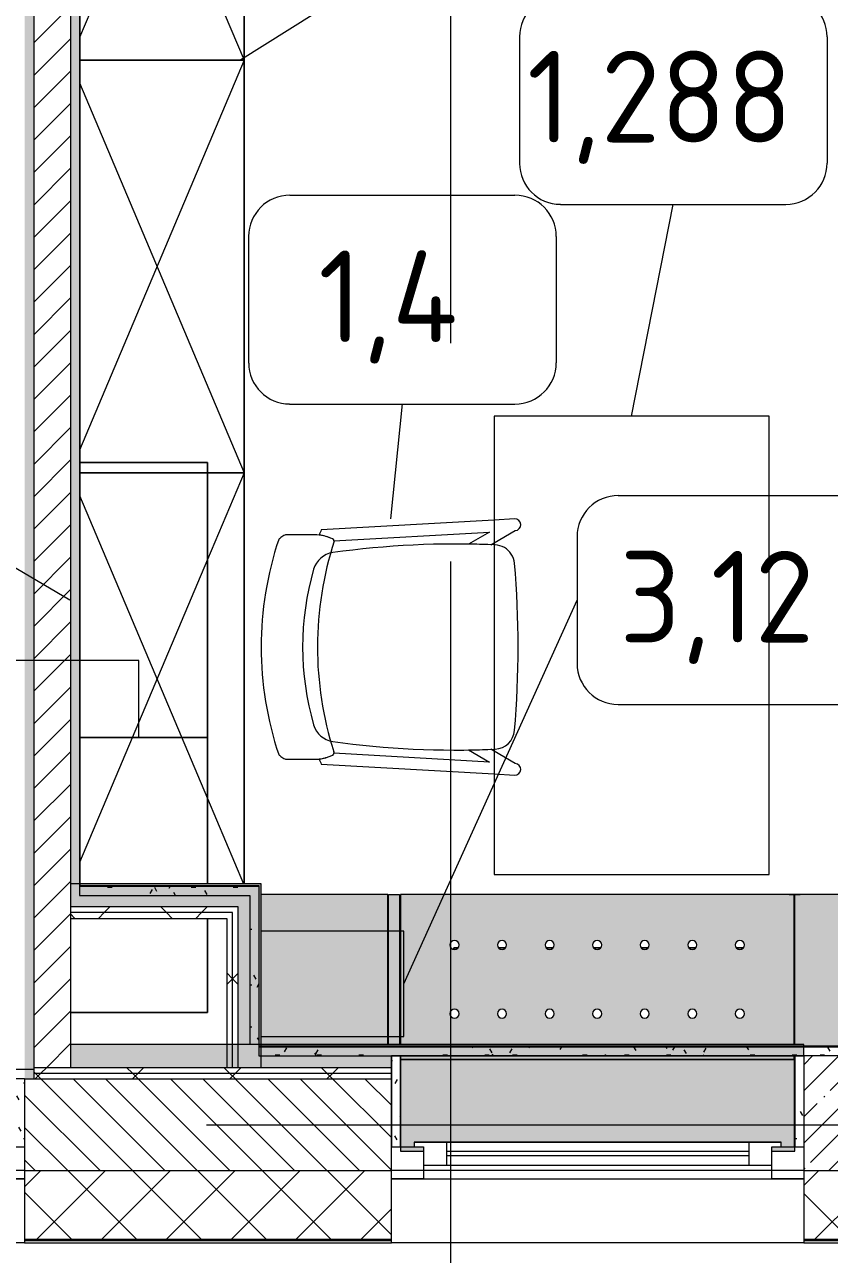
# Model space of a CAD drawing. Header units: millimetres. Extents: x 81566 to 292854, y -8553 to 29000.
# Drawn here: x 91930 to 93686, y -283 to 2400 of the extents above; entities that cross this region are included whole.
import ezdxf

# ---------------------------------------------------------------- set-up
doc = ezdxf.new("R2010")
doc.units = ezdxf.units.MM
doc.linetypes.add('Осевая', pattern=[3175, 635, -476.25, 1587.5, -476.25])
for name, color, linetype, lineweight in [('A-GLAZ', 7, 'Continuous', 9), ('A-GLAZ-1', 7, 'Continuous', 13), ('A-WALL', 7, 'Continuous', 9), ('I-FURN-IDEN', 7, 'Continuous', 9), ('I-WALL', 7, 'Continuous', 9), ('S-COLS', 7, 'Continuous', 9), ('Знаки', 7, 'Continuous', 9), ('Оси', 7, 'Continuous', 9), ('Оси-2', 7, 'Осевая', 9)]:
    doc.layers.add(name, color=color, linetype=linetype, lineweight=lineweight)
for name, color, linetype, lineweight, true_color in [('A-WALL-1', 9, 'Continuous', 9, 0x808080), ('A-WALL-FNSH-1', 9, 'Continuous', 9, 0x808080), ('I-FURN-1', 9, 'Continuous', 9, 0x808080), ('M-EQPM-1', 7, 'Continuous', 9, 0xb2b2b2)]:
    doc.layers.add(name, color=color, linetype=linetype, lineweight=lineweight, true_color=true_color)
doc.styles.add('GOST Common', font='GOST_Common.ttf', dxfattribs={"height": 200})
pattern_1 = [(0, (0, 0), (121.92, 30.48), [10.058, -81.382, 10.058, -81.382, -487.68]), (0, (0, 0), (121.92, 30.48), [-182.88, 10.058, -172.822, 10.058, -81.382, -213.36]), (0, (0, 0), (121.92, 30.48), [-457.2, 10.058, -50.902, 10.058, -142.342]), (120, (45.72, 15.24), (-87.356454, 90.345817), [10.058, -81.382, 10.058, -81.382, -487.68]), (120, (45.72, 15.24), (-87.356454, 90.345817), [-182.88, 10.058, -172.822, 10.058, -81.382, -213.36]), (120, (45.72, 15.24), (-87.356454, 90.345817), [-457.2, 10.058, -50.902, 10.058, -142.342]), (240, (60.96, 76.2), (-34.563546, -120.825817), [10.058, -81.382, 10.058, -81.382, -487.68]), (240, (60.96, 76.2), (-34.563546, -120.825817), [-182.88, 10.058, -172.822, 10.058, -81.382, -213.36]), (240, (60.96, 76.2), (-34.563546, -120.825817), [-457.2, 10.058, -50.902, 10.058, -142.342])]
pattern_2 = [(45, (0, 0), (-106.06602, 106.06602), []), (135, (0, 0), (-106.06602, -106.06602), [])]

# ---------------------------------------------------------------- blocks, each defined once
blk = doc.blocks.new('120_Окно_СКБ_1Ст - 120_Окно_СКБ_1Ст 900х2500_h_ с форточкой-V2-План расстановки мебели и оборудования 2 этажа в осях 23-33')
at = {"layer": 'A-GLAZ'}
for p, q in [((450, -57), (-450, -57)), ((-330, -107), (330, -107)), ((-430, -127), (-400, -127)), ((330, -117), (-330, -117)), ((400, -127), (430, -127))]:
    blk.add_line(p, q, dxfattribs=at)
at = {"layer": 'A-GLAZ-1'}
for p, q in [((-450, -127), (-450, -57)), ((-450, -57), (-380, -57)), ((-380, -57), (-380, -127)), ((380, -127), (380, -57)), ((380, -57), (450, -57)), ((450, -57), (450, -127)), ((380, -87), (-380, -87)), ((-380, -87), (-380, -127)), ((-330, -137), (-330, -87)), ((330, -137), (330, -87)), ((380, -127), (380, -87)), ((-380, -127), (-450, -127)), ((-380, -127), (-400, -127)), ((-400, -127), (-400, -137)), ((450, -127), (380, -127)), ((400, -127), (380, -127)), ((400, -137), (400, -127)), ((-400, -137), (400, -137)), ((400, -137), (-400, -137))]:
    blk.add_line(p, q, dxfattribs=at)
blk = doc.blocks.new('120_Окно_СКБ_1Ст - 120_Окно_СКБ_1Ст 900х2500_h_ с форточкой-V3-План расстановки мебели и оборудования 2 этажа в осях 23-33')
at = {"layer": 'A-GLAZ'}
for p, q in [((450, -57), (-450, -57)), ((-330, -107), (330, -107)), ((330, -117), (-330, -117))]:
    blk.add_line(p, q, dxfattribs=at)
at = {"layer": 'A-GLAZ-1'}
for p, q in [((-450, -127), (-450, -57)), ((-450, -57), (-380, -57)), ((-380, -57), (-380, -127)), ((380, -127), (380, -57)), ((380, -57), (450, -57)), ((450, -57), (450, -127)), ((380, -87), (-380, -87)), ((-380, -87), (-380, -127)), ((-330, -137), (-330, -87)), ((330, -137), (330, -87)), ((380, -127), (380, -87)), ((-380, -127), (-450, -127)), ((-380, -127), (-400, -127)), ((-400, -127), (-400, -137)), ((450, -127), (380, -127)), ((400, -127), (380, -127)), ((400, -137), (400, -127)), ((-400, -137), (400, -137)), ((400, -137), (-400, -137))]:
    blk.add_line(p, q, dxfattribs=at)
blk = doc.blocks.new('BSC_Колонна _Прямоугольная - 250х900-V6-План расстановки мебели и оборудования 2 этажа в осях 23-33')
at = {"layer": 'S-COLS'}
h = blk.add_hatch(dxfattribs=at)
h.set_pattern_fill('FP_13', color=256, style=0, pattern_type=2)
h.set_pattern_definition([(45, (-94080, -25), (-57.024626, 57.024626), []), (45, (-94022.975, -25), (-57.024626, 57.024626), [100.806, -20.161, 3.353, -16.808])])
h.paths.add_polyline_path([(-450, -125), (450, -125), (450, 125), (-450, 125)])
for p, q in [((450, 125), (-450, 125)), ((-450, 125), (-450, -125)), ((450, -125), (450, 125)), ((-450, -125), (450, -125))]:
    blk.add_line(p, q, dxfattribs=at)
blk = doc.blocks.new('Стол базовый прямоугольный - 1_288-25474731-План расстановки мебели и оборудования 2 этажа в осях 23-33')
at = {"layer": 'I-FURN-1'}
for p, q in [((500, 300), (-500, 300)), ((-500, 300), (-500, -300)), ((500, -300), (500, 300)), ((-500, -300), (500, -300))]:
    blk.add_line(p, q, dxfattribs=at)
blk = doc.blocks.new('Chair_1 noor 78578 - 1_4-25422005-План расстановки мебели и оборудования 2 этажа в осях 23-33')
at = {"layer": 'I-FURN-1'}
for p, q in [((-130.5, 405.7), (-130.5, 344.8)), ((359.1, 344.8), (359.1, 405.7)), ((-141.2, 329.7), (-162.6, -47.4)), ((391.2, -47.4), (369.8, 329.7)), ((-136.5, -37.1), (-117.3, 302)), ((345.9, 302), (365.1, -37.1)), ((-110.2, 8.6), (-136.5, -37.1)), ((365.1, -37.1), (338.8, 8.6)), ((-162.6, -47.4), (-165.1, -92)), ((-139.7, -93.5), (-113.1, -47.4)), ((-113.1, -47.4), (-108.8, -39.9)), ((-108.5, -47.4), (-108.4, -49.7)), ((337, -49.7), (337.1, -47.4)), ((337.4, -39.9), (341.7, -47.4)), ((341.7, -47.4), (368.3, -93.5)), ((393.7, -92), (391.2, -47.4))]:
    blk.add_line(p, q, dxfattribs=at)
for centre, radius, start, end in [((114.3, -271.9), 732.8, 71.3174, 108.6833), ((114.3, -239.2), 609.6, 73.8265, 106.1735), ((114.3, -279.3), 660.4, 111.7, 112.7563), ((-37.4, 344.8), 93.1, 180, 204.9864), ((-37.4, 344.8), 93.1, 186.4785, 204.9864), ((114.3, -408), 746, 71.9445, 107.8276), ((-41.4, 297.5), 50.8, 106.1735, 171.9659), ((270, 297.5), 50.8, 8.0341, 73.8265), ((266, 344.8), 93.1, 334.477, 360), ((266, 344.8), 93.1, 335.0136, 353.5215), ((114.3, -279.3), 660.4, 67.2437, 68.3), ((-116, 308.2), 6.35, 204.9864, 258.4091), ((-116, 308.2), 6.35, 204.9864, 287.8276), ((1798.9, 37.7), 1909.3, 171.9659, 182.5552), ((-1570.3, 37.7), 1909.3, 357.4448, 8.0341), ((344.3, 307.4), 6.35, 281.4186, 334.477), ((344.6, 308.2), 6.35, 281.5909, 335.0136), ((1798.9, 37.7), 1909.3, 180.8761, 182.3307), ((-1570.3, 37.7), 1909.3, 357.6693, 359.1239), ((-64, -47.7), 44.5, 182.6261, 265.0912), ((292.6, -47.7), 44.4, 303.0843, 357.3739), ((-152.4, -92.7), 12.7, 176.75, 356.75), ((114.8, 2033.8), 2133.6, 265.0912, 274.9044), ((292.6, -47.7), 44.4, 275.9396, 303.0843), ((381, -92.7), 12.7, 183.25, 3.25)]:
    blk.add_arc(centre, radius, start, end, dxfattribs=at)
for points in [[(-120.4, 422.3), (-122, 420.8), (-124.7, 417.8), (-127.8, 413.5), (-129.8, 409.4), (-130.4, 406.9), (-130.5, 405.7)], [(359.1, 405.7), (359, 406.9), (358.4, 409.4), (356.4, 413.5), (353.3, 417.8), (350.6, 420.8), (349, 422.3)]]:
    blk.add_open_spline(points, degree=3, dxfattribs=at)
blk = doc.blocks.new('Шкаф параметрический - 1_286-25588646-План расстановки мебели и оборудования 2 этажа в осях 23-33')
at = {"layer": 'I-FURN-1'}
for p, q in [((0, 380), (850.4, 21)), ((900, 380), (0, 380)), ((0, 380), (0, 21)), ((0, 21), (0, 380)), ((0, 380), (900, 380)), ((49.6, 21), (900, 380)), ((900, 21), (900, 380)), ((900, 380), (900, 21))]:
    blk.add_line(p, q, dxfattribs=at)
blk = doc.blocks.new('Шкаф параметрический - 1_286-V88-План расстановки мебели и оборудования 2 этажа в осях 23-33')
at = {"layer": 'I-FURN-1'}
for p, q in [((0, 380), (850.4, 21)), ((900, 380), (0, 380)), ((0, 380), (0, 21)), ((0, 21), (0, 380)), ((0, 380), (900, 380)), ((49.6, 21), (900, 380)), ((900, 300), (900, 380)), ((900, 380), (900, 300)), ((900, 21), (900, 300)), ((900, 300), (900, 21))]:
    blk.add_line(p, q, dxfattribs=at)
blk = doc.blocks.new('Шкаф параметрический - 1_286-V89-План расстановки мебели и оборудования 2 этажа в осях 23-33')
at = {"layer": 'I-FURN-1'}
for p, q in [((0, 380), (189.5, 300)), ((897, 380), (0, 380)), ((0, 380), (0, 300)), ((0, 300), (0, 380)), ((0, 380), (897, 380)), ((710.5, 300), (897, 378.7)), ((0, 300), (0, 21)), ((0, 21), (0, 300)), ((49.6, 21), (710.5, 300)), ((189.5, 300), (850.4, 21))]:
    blk.add_line(p, q, dxfattribs=at)
blk = doc.blocks.new('radiator_prado_classic_z_tip_30_po exemplyaru - Classic Z Тип 30-300-V167-План расстановки мебели и оборудования 2 этажа в осях 23-33')
at = {"layer": 'M-EQPM-1'}
for p, q in [((9.5, 164), (0, 164)), ((0, 164), (0, 160.2)), ((0, 160.2), (0, 164)), ((0, 164), (9.5, 164)), ((113.2, 164), (97.4, 164)), ((97.4, 164), (113.2, 164)), ((217, 164), (201.2, 164)), ((201.2, 164), (217, 164)), ((320.7, 164), (304.9, 164)), ((304.9, 164), (320.7, 164)), ((424.5, 164), (408.7, 164)), ((408.7, 164), (424.5, 164)), ((528.2, 164), (512.4, 164)), ((512.4, 164), (528.2, 164)), ((632, 164), (616.2, 164)), ((616.2, 164), (632, 164))]:
    blk.add_line(p, q, dxfattribs=at)
blk = doc.blocks.new('Зашивка без перфорации М3_2_1 - М3_2_1-31134930-План расстановки мебели и оборудования 2 этажа в осях 23-33')
at = {"layer": 'Знаки'}
blk.add_hatch(color=256, dxfattribs=at).paths.add_polyline_path([(-357.4, 147.4), (-430, 147.4), (-430, -179.9), (-153.6, -179.9), (-153.6, 147.4)])
for p, q in [((-430, 147.4), (-430, 130.3)), ((-430, 130.3), (-430, -99.7)), ((-430, -99.7), (-430, -179.9)), ((-430, -179.9), (-153.6, -179.9))]:
    blk.add_line(p, q, dxfattribs=at)
blk = doc.blocks.new('Зашивка без перфорации М3_2_1 - М3_2_2-31135864-План расстановки мебели и оборудования 2 этажа в осях 23-33')
at = {"layer": 'Знаки'}
h = blk.add_hatch(color=256, dxfattribs=at)
h.paths.add_polyline_path([(760.2, 180), (758.1, 180), (758.1, 172.4), (760.2, 172.4)])
h.paths.add_polyline_path([(593, 152.4), (-161.9, 151.4), (-161.9, 147.4), (-430, 147.4), (-430, -179.9), (760.2, -179.9), (760.2, 147.4), (738.1, 147.4), (738.1, 152.4)])
for p, q in [((760.2, 180), (758.1, 180)), ((760.2, 172.4), (760.2, 180)), ((-430, 147.4), (-430, -179.9)), ((760.2, -179.9), (760.2, 147.4)), ((-430, -179.9), (760.2, -179.9))]:
    blk.add_line(p, q, dxfattribs=at)
blk = doc.blocks.new('Зашивка радиатора_ с перфорацией М1_1 - Зашивка радиатора_ с перфорацией М1_1-V228-План расстановки мебели и оборудования 2 этажа в осях 23-33')
at = {"layer": 'Знаки'}
blk.add_hatch(color=256, dxfattribs=at).paths.add_polyline_path([(379.9, 380), (379.9, 370.4), (399.9, 370.4), (399.9, 360.4), (-400.1, 360.4), (-400.1, 370.4), (-380.1, 370.4), (-380.1, 380), (-430, 380), (-430, 180), (429.9, 180), (429.9, 380), (399.9, 380)])
h = blk.add_hatch(color=256, dxfattribs=at)
h.paths.add_polyline_path([(368.5, 180), (-430, 180), (-430, 172.4), (429.9, 172.4), (429.9, 180)])
h.paths.add_polyline_path([(368.5, 147.4), (-430, 147.4), (-430, -179.9), (430.2, -179.9), (430.2, 147.4), (386.5, 147.4)])
h.paths.add_polyline_path([(-102.8, 90.4), (-97.8, 89), (-94.1, 85.4), (-92.8, 80.4), (-94.1, 75.4), (-97.8, 71.7), (-102.8, 70.4), (-107.8, 71.7), (-111.4, 75.4), (-112.8, 80.4), (-111.4, 85.4), (-107.8, 89), (-105.3, 90)])
h.paths.add_polyline_path([(-206.5, 90.4), (-201.5, 89), (-197.8, 85.4), (-196.5, 80.4), (-197.8, 75.4), (-201.5, 71.7), (-206.5, 70.4), (-211.5, 71.7), (-215.2, 75.4), (-216.5, 80.4), (-215.2, 85.4), (-211.5, 89), (-209.1, 90)])
h.paths.add_polyline_path([(104.7, 90.4), (109.7, 89), (113.4, 85.4), (114.7, 80.4), (113.4, 75.4), (109.7, 71.7), (104.7, 70.4), (99.7, 71.7), (96.1, 75.4), (94.7, 80.4), (96.1, 85.4), (99.7, 89), (102.2, 90)])
h.paths.add_polyline_path([(-310.3, 90.4), (-305.3, 89), (-301.6, 85.4), (-300.3, 80.4), (-301.6, 75.4), (-305.3, 71.7), (-310.3, 70.4), (-315.3, 71.7), (-318.9, 75.4), (-320.3, 80.4), (-318.9, 85.4), (-315.3, 89), (-312.8, 90)])
h.paths.add_polyline_path([(1, 90.4), (6, 89), (9.7, 85.4), (11, 80.4), (9.7, 75.4), (6, 71.7), (1, 70.4), (-4, 71.7), (-7.7, 75.4), (-9, 80.4), (-7.7, 85.4), (-4, 89), (-1.6, 90)])
h.paths.add_polyline_path([(312.2, 90.4), (317.2, 89), (320.9, 85.4), (322.2, 80.4), (320.9, 75.4), (317.2, 71.7), (312.2, 70.4), (307.2, 71.7), (303.6, 75.4), (302.2, 80.4), (303.6, 85.4), (307.2, 89), (309.7, 90)])
h.paths.add_polyline_path([(208.5, 90.4), (213.5, 89), (217.2, 85.4), (218.5, 80.4), (217.2, 75.4), (213.5, 71.7), (208.5, 70.4), (203.5, 71.7), (199.8, 75.4), (198.5, 80.4), (199.8, 85.4), (203.5, 89), (206.9, 90.1)])
h.paths.add_polyline_path([(312.2, -59.6), (317.2, -61), (320.9, -64.6), (322.2, -69.6), (320.9, -74.6), (317.2, -78.3), (312.2, -79.6), (307.2, -78.3), (303.6, -74.6), (302.2, -69.6), (303.6, -64.6), (307.2, -61), (309.7, -60)])
h.paths.add_polyline_path([(-206.5, -59.6), (-201.5, -61), (-197.8, -64.6), (-196.5, -69.6), (-197.8, -74.6), (-201.5, -78.3), (-206.5, -79.6), (-211.5, -78.3), (-215.2, -74.6), (-216.5, -69.6), (-215.2, -64.6), (-211.5, -61), (-209.1, -60)])
h.paths.add_polyline_path([(1, -59.6), (6, -61), (9.7, -64.6), (11, -69.6), (9.7, -74.6), (6, -78.3), (1, -79.6), (-4, -78.3), (-7.7, -74.6), (-9, -69.6), (-7.7, -64.6), (-4, -61), (-1.6, -60)])
h.paths.add_polyline_path([(-310.3, -59.6), (-305.3, -61), (-301.6, -64.6), (-300.3, -69.6), (-301.6, -74.6), (-305.3, -78.3), (-310.3, -79.6), (-315.3, -78.3), (-318.9, -74.6), (-320.3, -69.6), (-318.9, -64.6), (-315.3, -61), (-312.8, -60)])
h.paths.add_polyline_path([(208.5, -59.6), (213.5, -61), (217.2, -64.6), (218.5, -69.6), (217.2, -74.6), (213.5, -78.3), (208.5, -79.6), (203.5, -78.3), (199.8, -74.6), (198.5, -69.6), (199.8, -64.6), (203.5, -61), (206.9, -59.9)])
h.paths.add_polyline_path([(-102.8, -59.6), (-97.8, -61), (-94.1, -64.6), (-92.8, -69.6), (-94.1, -74.6), (-97.8, -78.3), (-102.8, -79.6), (-107.8, -78.3), (-111.4, -74.6), (-112.8, -69.6), (-111.4, -64.6), (-107.8, -61), (-105.3, -60)])
h.paths.add_polyline_path([(104.7, -59.6), (109.7, -61), (113.4, -64.6), (114.7, -69.6), (113.4, -74.6), (109.7, -78.3), (104.7, -79.6), (99.7, -78.3), (96.1, -74.6), (94.7, -69.6), (96.1, -64.6), (99.7, -61), (102.2, -60)])
for p, q in [((-380.1, 380), (-430, 380)), ((-430, 380), (-430, 180)), ((430, 380), (379.9, 380)), ((430, 370.4), (430, 380)), ((-430, 180), (429.9, 180)), ((429.9, 180), (-430, 180)), ((-430, 180), (-430, 172.4)), ((-430, 147.4), (-430, -179.9)), ((430.2, 130.3), (430.2, 147.4)), ((430.2, -99.7), (430.2, 130.3)), ((430.2, -179.9), (430.2, -99.7)), ((-430, -179.9), (430.2, -179.9))]:
    blk.add_line(p, q, dxfattribs=at)
for centre, start, end in [((-310.3, 80.4), 0, 180), ((-206.5, 80.4), 0, 180), ((-102.8, 80.4), 0, 180), ((1, 80.4), 0, 180), ((104.7, 80.4), 0, 180), ((208.5, 80.4), 0, 180), ((312.2, 80.4), 0, 180), ((-310.3, 80.4), 180, 0), ((-206.5, 80.4), 180, 360), ((-102.8, 80.4), 180, 0), ((1, 80.4), 180, 0), ((104.7, 80.4), 180, 360), ((208.5, 80.4), 180, 0), ((312.2, 80.4), 180, 0), ((-310.3, -69.6), 0, 180), ((-310.3, -69.6), 180, 0), ((-206.5, -69.6), 0, 180), ((-206.5, -69.6), 180, 0), ((-102.8, -69.6), 0, 180), ((-102.8, -69.6), 180, 0), ((1, -69.6), 0, 180), ((1, -69.6), 180, 0), ((104.7, -69.6), 0, 180), ((104.7, -69.6), 180, 0), ((208.5, -69.6), 0, 180), ((208.5, -69.6), 180, 0), ((312.2, -69.6), 0, 180), ((312.2, -69.6), 180, 0)]:
    blk.add_arc(centre, 10, start, end, dxfattribs=at)
blk = doc.blocks.new('Зашивка_ опоясывающая панель - Зашивка_ опоясывающая панель Т2_1-31135794-План расстановки мебели и оборудования 2 этажа в осях 23-33')
at = {"layer": 'Знаки'}
blk.add_hatch(color=256, dxfattribs=at).paths.add_polyline_path([(-430, -147.4), (-406, -147.4), (-406, 180), (-430, 180), (-430, -130.3)])
for p, q in [((-430, 99.7), (-430, 180)), ((-430, 180), (-406, 180)), ((-406, 180), (-406, 99.7)), ((-430, -130.3), (-430, 99.7)), ((-406, 99.7), (-406, -130.3)), ((-430, -147.4), (-430, -130.3)), ((-406, -130.3), (-406, -147.4))]:
    blk.add_line(p, q, dxfattribs=at)
blk = doc.blocks.new('Зашивка_ опоясывающая панель - Зашивка_ опоясывающая панель Т2_1-V248-План расстановки мебели и оборудования 2 этажа в осях 23-33')
at = {"layer": 'Знаки'}
blk.add_line((-430, 180), (-406, 180), dxfattribs=at)
blk = doc.blocks.new('Марка_Мебель - В прямоуг_Balcon_Марка-25523697-План расстановки мебели и оборудования 2 этажа в осях 23-33')
at = {"layer": 'I-FURN-IDEN'}
for p, q in [((-2.455, 2.278), (2.455, 2.278)), ((-3.355, 1.378), (-3.355, -1.384)), ((3.355, 1.378), (3.355, -1.378)), ((-2.461, -2.278), (2.455, -2.278))]:
    blk.add_line(p, q, dxfattribs=at)
for centre, radius, start, end in [((-2.455, 1.378), 0.9, 90, 180), ((2.455, 1.378), 0.9, 0, 90), ((-2.461, -1.384), 0.893, 180, 270), ((2.455, -1.378), 0.9, 270, 0)]:
    blk.add_arc(centre, radius, start, end, dxfattribs=at)

msp = doc.modelspace()

# ---------------------------------------------------------------- hatches: boundary and pattern name
at = {"layer": 'A-WALL'}
h = msp.add_hatch(dxfattribs=at)
h.set_pattern_fill('FP_3', color=256, style=0, pattern_type=2)
h.set_pattern_definition([(135, (0, 0), (-35.35534, -35.35534), [])])
h.paths.add_polyline_path([(122030, -100), (122830, -100), (122830, 100), (122030, 100)])
h.paths.add_polyline_path([(119330, -100), (119330, 100), (118830, 100), (118830, -100), (119161.4, -100)])
h.paths.add_polyline_path([(113665.1, -100), (113680, -100), (113680, 100), (113430, 100), (113430, -100)])
h.paths.add_polyline_path([(115630, -100), (115630, 100), (114580, 100), (114580, -100), (115605, -100)])
h.paths.add_polyline_path([(110108.7, -100), (110230, -100), (110230, 100), (108930, 100), (108930, -100), (109785.4, -100)])
h.paths.add_polyline_path([(103780, -100), (104830, -100), (104830, 100), (103780, 100)])
h.paths.add_polyline_path([(102880, -100), (102880, 100), (102630, 100), (102630, -100), (102672.5, -100)])
h.paths.add_polyline_path([(101379.2, -100), (101730, -100), (101730, 100), (100830, 100), (100830, -100), (101055.9, -100)])
h.paths.add_polyline_path([(98792.7, -100), (99030, -100), (99030, 100), (95680, 100), (95680, -100), (98469.4, -100)])
h.paths.add_polyline_path([(94780, -100), (94780, 100), (94530, 100), (94530, -100), (94589.6, -100)])
h.paths.add_polyline_path([(92649.8, -100), (92730, -100), (92730, 100), (91930, 100), (91930, -100), (92326.4, -100)])
h = msp.add_hatch(dxfattribs=at)
h.set_pattern_fill('FP_1', color=256, style=0, pattern_type=2)
h.set_pattern_definition([(45, (0, 0), (-70.71068, 70.71068), []), (135, (0, 0), (-70.71068, -70.71068), [])])
h.paths.add_polyline_path([(125080, -250), (125080, -100), (123730, -100), (123730, -250)])
h.paths.add_polyline_path([(122830, -250), (122830, -100), (122030, -100), (122030, -250)])
h.paths.add_polyline_path([(121130, -250), (121130, -100), (120230, -100), (120230, -250), (120778, -250)])
h.paths.add_polyline_path([(119330, -250), (119330, -100), (117930, -100), (117930, -250)])
h.paths.add_polyline_path([(114580, -250), (115630, -250), (115630, -100), (114580, -100), (114580, -126.6)])
h.paths.add_polyline_path([(113680, -250), (113680, -100), (112530, -100), (112530, -250)])
h.paths.add_polyline_path([(110230, -250), (110230, -100), (108930, -100), (108930, -250)])
h.paths.add_polyline_path([(108030, -250), (108030, -100), (107130, -100), (107130, -250)])
h.paths.add_polyline_path([(104830, -250), (104830, -100), (103780, -100), (103780, -250)])
h.paths.add_polyline_path([(102880, -250), (102880, -100), (100830, -100), (100830, -250)])
h.paths.add_polyline_path([(99930, -250), (99930, -100), (95680, -100), (95680, -250)])
h.paths.add_polyline_path([(94780, -250), (94780, -100), (93630, -100), (93630, -250)])
h.paths.add_polyline_path([(91930, -250), (92730, -250), (92730, -100), (91930, -100), (91930, -126.6)])
h.paths.add_polyline_path([(91030, -250), (91030, -100), (89210, -100), (89210, -250), (89739.9, -250)])
at = {"layer": 'I-WALL'}
h = msp.add_hatch(dxfattribs=at)
h.set_pattern_fill('FP_5', color=256, style=0, pattern_type=2)
h.set_pattern_definition([(45, (0, 0), (-35.35534, 35.35534), [])])
h.paths.add_polyline_path([(92003.1, 125), (92030, 125), (92029, 3755), (91950, 3755), (91950, 125)])
h.paths.add_polyline_path([(92029, 5155), (92030, 5155), (92030, 10400), (91950, 10400), (91950, 5155), (92000, 5155)])
h = msp.add_hatch(dxfattribs=at)
h.set_pattern_fill('FP_41', color=256, style=0, pattern_type=2)
h.set_pattern_definition(pattern_1)
h.paths.add_polyline_path([(91930, 100), (91950, 100), (91950, 3700), (91942, 3700), (91942, 3755), (91930, 3755), (91930, 120)])
h.paths.add_polyline_path([(91942, 5155), (91942, 5210), (91950, 5210), (91950, 10380), (91930, 10379), (91930, 5155)])
h = msp.add_hatch(dxfattribs=at)
h.set_pattern_fill('FP_41', color=256, style=0, pattern_type=2)
h.set_pattern_definition(pattern_1)
h.paths.add_polyline_path([(92050, 525), (92050, 3755), (92038, 3755), (92038, 3700), (92030, 3700), (92030, 525)])
h.paths.add_polyline_path([(92050, 5155), (92050, 6600), (92030, 6600), (92030.8, 5210), (92038, 5210), (92038, 5155)])
for points in [[(92396, 475), (92446, 475), (92446, 525), (92030, 525), (92030, 475), (92326.4, 475)], [(92446, 125), (92446, 475), (92396, 475), (92396, 125)], [(92730, 125), (92730, 150), (93630, 150), (93630, 175), (92030, 175), (92030, 125), (92649.8, 125)]]:
    msp.add_hatch(color=256, dxfattribs=at).paths.add_polyline_path(points)
h = msp.add_hatch(dxfattribs=at)
h.set_pattern_fill('FP_41', color=256, style=0, pattern_type=2)
h.set_pattern_definition(pattern_1)
h.paths.add_polyline_path([(92421, 500), (92441, 500), (92441, 520), (92050, 520), (92050, 500), (92326.4, 500)])
h = msp.add_hatch(dxfattribs=at)
h.set_pattern_fill('FP_41', color=256, style=0, pattern_type=2)
h.set_pattern_definition(pattern_1)
h.paths.add_polyline_path([(92441, 175), (92441, 500), (92421, 500), (92421, 175)])
h = msp.add_hatch(dxfattribs=at)
h.set_pattern_fill('FP_42', color=256, style=0, pattern_type=2)
h.set_pattern_definition(pattern_2)
h.paths.add_polyline_path([(92383.5, 462.5), (92396, 462.5), (92396, 475), (92030, 475), (92030, 462.5), (92326.4, 462.5)])
h = msp.add_hatch(dxfattribs=at)
h.set_pattern_fill('FP_42', color=256, style=0, pattern_type=2)
h.set_pattern_definition(pattern_2)
h.paths.add_polyline_path([(92371, 450), (92383.5, 450), (92383.5, 462.5), (92030, 462.5), (92030, 450), (92326.4, 450)])
h = msp.add_hatch(dxfattribs=at)
h.set_pattern_fill('FP_42', color=256, style=0, pattern_type=2)
h.set_pattern_definition(pattern_2)
h.paths.add_polyline_path([(92396, 125), (92396, 462.5), (92383.5, 462.5), (92383.5, 125)])
h = msp.add_hatch(dxfattribs=at)
h.set_pattern_fill('FP_42', color=256, style=0, pattern_type=2)
h.set_pattern_definition(pattern_2)
h.paths.add_polyline_path([(92383.5, 125), (92383.5, 450), (92371, 450), (92371, 125)])
h = msp.add_hatch(dxfattribs=at)
h.set_pattern_fill('FP_41', color=256, style=0, pattern_type=2)
h.set_pattern_definition(pattern_1)
h.paths.add_polyline_path([(93296.4, 150), (94530, 150), (94530, 170), (92441, 170), (92441, 150), (93134.7, 150)])
h = msp.add_hatch(dxfattribs=at)
h.set_pattern_fill('FP_41', color=256, style=0, pattern_type=2)
h.set_pattern_definition(pattern_1)
h.paths.add_polyline_path([(92750, -48), (92750, 150), (92730, 150), (92730, -48)])
h = msp.add_hatch(dxfattribs=at)
h.set_pattern_fill('FP_41', color=256, style=0, pattern_type=2)
h.set_pattern_definition(pattern_1)
h.paths.add_polyline_path([(93610, -48), (93630, -48), (93630, 150), (93610, 150), (93610, 134.2)])
h = msp.add_hatch(dxfattribs=at)
h.set_pattern_fill('FP_41', color=256, style=0, pattern_type=2)
h.set_pattern_definition(pattern_1)
h.paths.add_polyline_path([(91679.8, 100), (91950, 100), (91950, 120), (91050, 120), (91050, 100), (91356.5, 100)])
h = msp.add_hatch(dxfattribs=at)
h.set_pattern_fill('FP_42', color=256, style=0, pattern_type=2)
h.set_pattern_definition(pattern_2)
h.paths.add_polyline_path([(92649.8, 112.5), (92730, 112.5), (92730, 125), (91950, 125), (91950, 112.5), (92326.4, 112.5)])
h = msp.add_hatch(dxfattribs=at)
h.set_pattern_fill('FP_42', color=256, style=0, pattern_type=2)
h.set_pattern_definition(pattern_2)
h.paths.add_polyline_path([(91950, 100), (92730, 100), (92730, 112.5), (91950, 112.5)])
h = msp.add_hatch(dxfattribs=at)
h.set_pattern_fill('FP_41', color=256, style=0, pattern_type=2)
h.set_pattern_definition(pattern_1)
h.paths.add_polyline_path([(91930, -48), (91930, 100), (91910, 100), (91910, -48)])

# ---------------------------------------------------------------- linework, layer by layer
at = {"layer": 'A-WALL'}
for p, q in [((91950, 3700), (91950, 100)), ((92030, 3700), (92030, 125)), ((92396, 475), (92030, 475)), ((92383.5, 462.5), (92030, 462.5)), ((92383.5, 125), (92383.5, 462.5)), ((92396, 125), (92396, 475)), ((92441, 170), (94530, 170)), ((91950, 125), (92730, 125)), ((91950, 112.5), (92730, 112.5)), ((91930, 100), (92730, 100)), ((91930, -100), (92730, -100)), ((91930, -100), (92730, -100)), ((91930, -258), (91030, -258)), ((91930, -250), (92730, -250)), ((91930, -253), (92730, -253)), ((93630, -258), (92730, -258)), ((93630, -250), (94780, -250)), ((93630, -253), (94780, -253))]:
    msp.add_line(p, q, dxfattribs=at)
at = {"layer": 'A-WALL-1'}
for p, q in [((92446, 525), (92030, 525)), ((92050, 520), (92050, 500)), ((92446, 125), (92446, 525)), ((92050, 500), (92421, 500)), ((92421, 500), (92421, 175)), ((92030, 450), (92371, 450)), ((92371, 450), (92371, 125)), ((93630, 175), (92030, 175)), ((92441, 170), (92441, 150)), ((93630, 150), (93630, 175)), ((92441, 150), (93630, 150)), ((92730, -250), (92730, 150)), ((93630, 150), (92730, 150)), ((92730, 150), (92730, -48)), ((92750, -48), (92750, 150)), ((93610, 150), (93610, -48)), ((91950, 120), (91050, 120)), ((91930, 100), (91910, 100)), ((91930, 100), (91930, -250)), ((91910, -48), (91930, -48)), ((92730, -48), (92750, -48)), ((93610, -48), (93630, -48)), ((93630, -100), (93630, -250))]:
    msp.add_line(p, q, dxfattribs=at)
at = {"layer": 'A-WALL-FNSH-1'}
for p, q in [((92050, 3755), (92050, 520)), ((92051, 520), (92051, 3755)), ((92442, 521), (92050, 521)), ((92050, 520), (92441, 520)), ((92441, 520), (92441, 170)), ((92442, 171), (92442, 521)), ((94530, 171), (92442, 171)), ((92751, -48), (92751, 150)), ((93609, 150), (93609, -48)), ((92750, -48), (92751, -48)), ((93609, -48), (93610, -48)), ((91930, -250), (91930, -258)), ((91930, -258), (92730, -258)), ((92730, -258), (92730, -250)), ((93630, -250), (93630, -258)), ((93630, -258), (94780, -258))]:
    msp.add_line(p, q, dxfattribs=at)
at = {"layer": 'I-FURN-1'}
for p, q in [((92329, 1444.5), (92050, 1444.5)), ((92050, 1444.5), (92329, 1444.5)), ((92329, 844.5), (92329, 1444.5)), ((92329, 1444.5), (92329, 844.5)), ((92329, 844.5), (92050, 844.5)), ((92050, 844.5), (92329, 844.5)), ((92050, 844.5), (92329, 844.5)), ((92329, 844.5), (92050, 844.5)), ((92329, 525), (92329, 844.5)), ((92329, 844.5), (92329, 525)), ((92329, 244.5), (92329, 450)), ((92329, 450), (92329, 244.5)), ((92757.1, 422.1), (92446, 422.1)), ((92722.4, 422.1), (92723.9, 422.1)), ((92747.9, 422.1), (92749.7, 422.1)), ((92757.1, 192.1), (92757.1, 422.1)), ((92030, 244.5), (92329, 244.5)), ((92329, 244.5), (92030, 244.5)), ((92446, 192.1), (92757.1, 192.1)), ((92723.9, 192.1), (92722.4, 192.1)), ((92749.7, 192.1), (92747.9, 192.1))]:
    msp.add_line(p, q, dxfattribs=at)
at = {"layer": 'I-FURN-IDEN'}
for p, q in [((92399.3, 2322), (92799.6, 2573.1)), ((92219, 2322), (92399.3, 2322)), ((93254.2, 1545.8), (93345.1, 2007.6)), ((92729, 1321.3), (92754.2, 1572.1)), ((92029, 1144.5), (91476.7, 1468.3)), ((92757.1, 307.1), (93135.1, 1144.5)), ((92179, 1012.8), (91476.7, 1012.8)), ((92179, 844.5), (92179, 1012.8))]:
    msp.add_line(p, q, dxfattribs=at)
at = {"layer": 'I-WALL'}
for p, q in [((91930, -100), (91050, -100)), ((93630, -100), (92730, -100))]:
    msp.add_line(p, q, dxfattribs=at)
at = {"layer": 'Оси'}
msp.add_line((92860, -1906.3), (92860, 593.7), dxfattribs=at)
at = {"layer": 'Оси-2'}
for p, q in [((92860, 593.7), (92860, 19415.1)), ((84865.6, 0), (122760, 0))]:
    msp.add_line(p, q, dxfattribs=at)

# ---------------------------------------------------------------- block references
at = {"layer": 'A-GLAZ', "rotation": 180}
for name, p in [('120_Окно_СКБ_1Ст - 120_Окно_СКБ_1Ст 900х2500_h_ с форточкой-V2-План расстановки мебели и оборудования 2 этажа в осях 23-33', (91480, -175)), ('120_Окно_СКБ_1Ст - 120_Окно_СКБ_1Ст 900х2500_h_ с форточкой-V3-План расстановки мебели и оборудования 2 этажа в осях 23-33', (93180, -175))]:
    msp.add_blockref(name, p, dxfattribs=at)
at = {"layer": 'I-FURN-1'}
for name, p, rotation in [('Шкаф параметрический - 1_286-25588646-План расстановки мебели и оборудования 2 этажа в осях 23-33', (92029, 3222), 269.9999999999994), ('Шкаф параметрический - 1_286-V88-План расстановки мебели и оборудования 2 этажа в осях 23-33', (92029, 2322), 269.9999999999994), ('Стол базовый прямоугольный - 1_288-25474731-План расстановки мебели и оборудования 2 этажа в осях 23-33', (93254.2, 1045.8), 90), ('Шкаф параметрический - 1_286-V89-План расстановки мебели и оборудования 2 этажа в осях 23-33', (92029, 1422), 269.9999999999994), ('Chair_1 noor 78578 - 1_4-25422005-План расстановки мебели и оборудования 2 этажа в осях 23-33', (92906.8, 927.6), 90.00000000000038)]:
    msp.add_blockref(name, p, dxfattribs=dict(at, rotation=rotation))
at = {"layer": 'I-FURN-IDEN', "xscale": 99.99999999999993, "yscale": 99.99999999999993, "zscale": 99.99999999999993}
for p in [(93345.1, 2235.4), (92754.2, 1799.8), (93470.6, 1144.5)]:
    msp.add_blockref('Марка_Мебель - В прямоуг_Balcon_Марка-25523697-План расстановки мебели и оборудования 2 этажа в осях 23-33', p, dxfattribs=at)
at = {"layer": 'M-EQPM-1'}
msp.add_blockref('radiator_prado_classic_z_tip_30_po exemplyaru - Classic Z Тип 30-300-V167-План расстановки мебели и оборудования 2 этажа в осях 23-33', (92866.1, 222), dxfattribs=at)
at = {"layer": 'S-COLS'}
msp.add_blockref('BSC_Колонна _Прямоугольная - 250х900-V6-План расстановки мебели и оборудования 2 этажа в осях 23-33', (94080, 25), dxfattribs=at)
at = {"layer": 'Знаки', "rotation": 180}
for name, p in [('Зашивка без перфорации М3_2_1 - М3_2_1-31134930-План расстановки мебели и оборудования 2 этажа в осях 23-33', (92292.4, 322.4)), ('Зашивка радиатора_ с перфорацией М1_1 - Зашивка радиатора_ с перфорацией М1_1-V228-План расстановки мебели и оборудования 2 этажа в осях 23-33', (93179.9, 322.4)), ('Зашивка без перфорации М3_2_1 - М3_2_2-31135864-План расстановки мебели и оборудования 2 этажа в осях 23-33', (94368.1, 322.4))]:
    msp.add_blockref(name, p, dxfattribs=at)
at = {"layer": 'Знаки'}
for name, p in [('Зашивка_ опоясывающая панель - Зашивка_ опоясывающая панель Т2_1-31135794-План расстановки мебели и оборудования 2 этажа в осях 23-33', (93153.9, 322.4)), ('Зашивка_ опоясывающая панель - Зашивка_ опоясывающая панель Т2_1-V248-План расстановки мебели и оборудования 2 этажа в осях 23-33', (94027.9, 322.4))]:
    msp.add_blockref(name, p, dxfattribs=at)

# ---------------------------------------------------------------- texts
at = {"layer": 'I-FURN-IDEN', "char_height": 200, "attachment_point": 1, "style": 'GOST Common'}
for s, insert, width in [('1,288', (93026.1, 2342.4), 737.552), ('1,4', (92570.7, 1906.9), 408.861), ('3,12', (93227.6, 1251.6), 553.164)]:
    msp.add_mtext(s, dxfattribs=dict(at, insert=insert, width=width))

doc.saveas('drawing.dxf')
